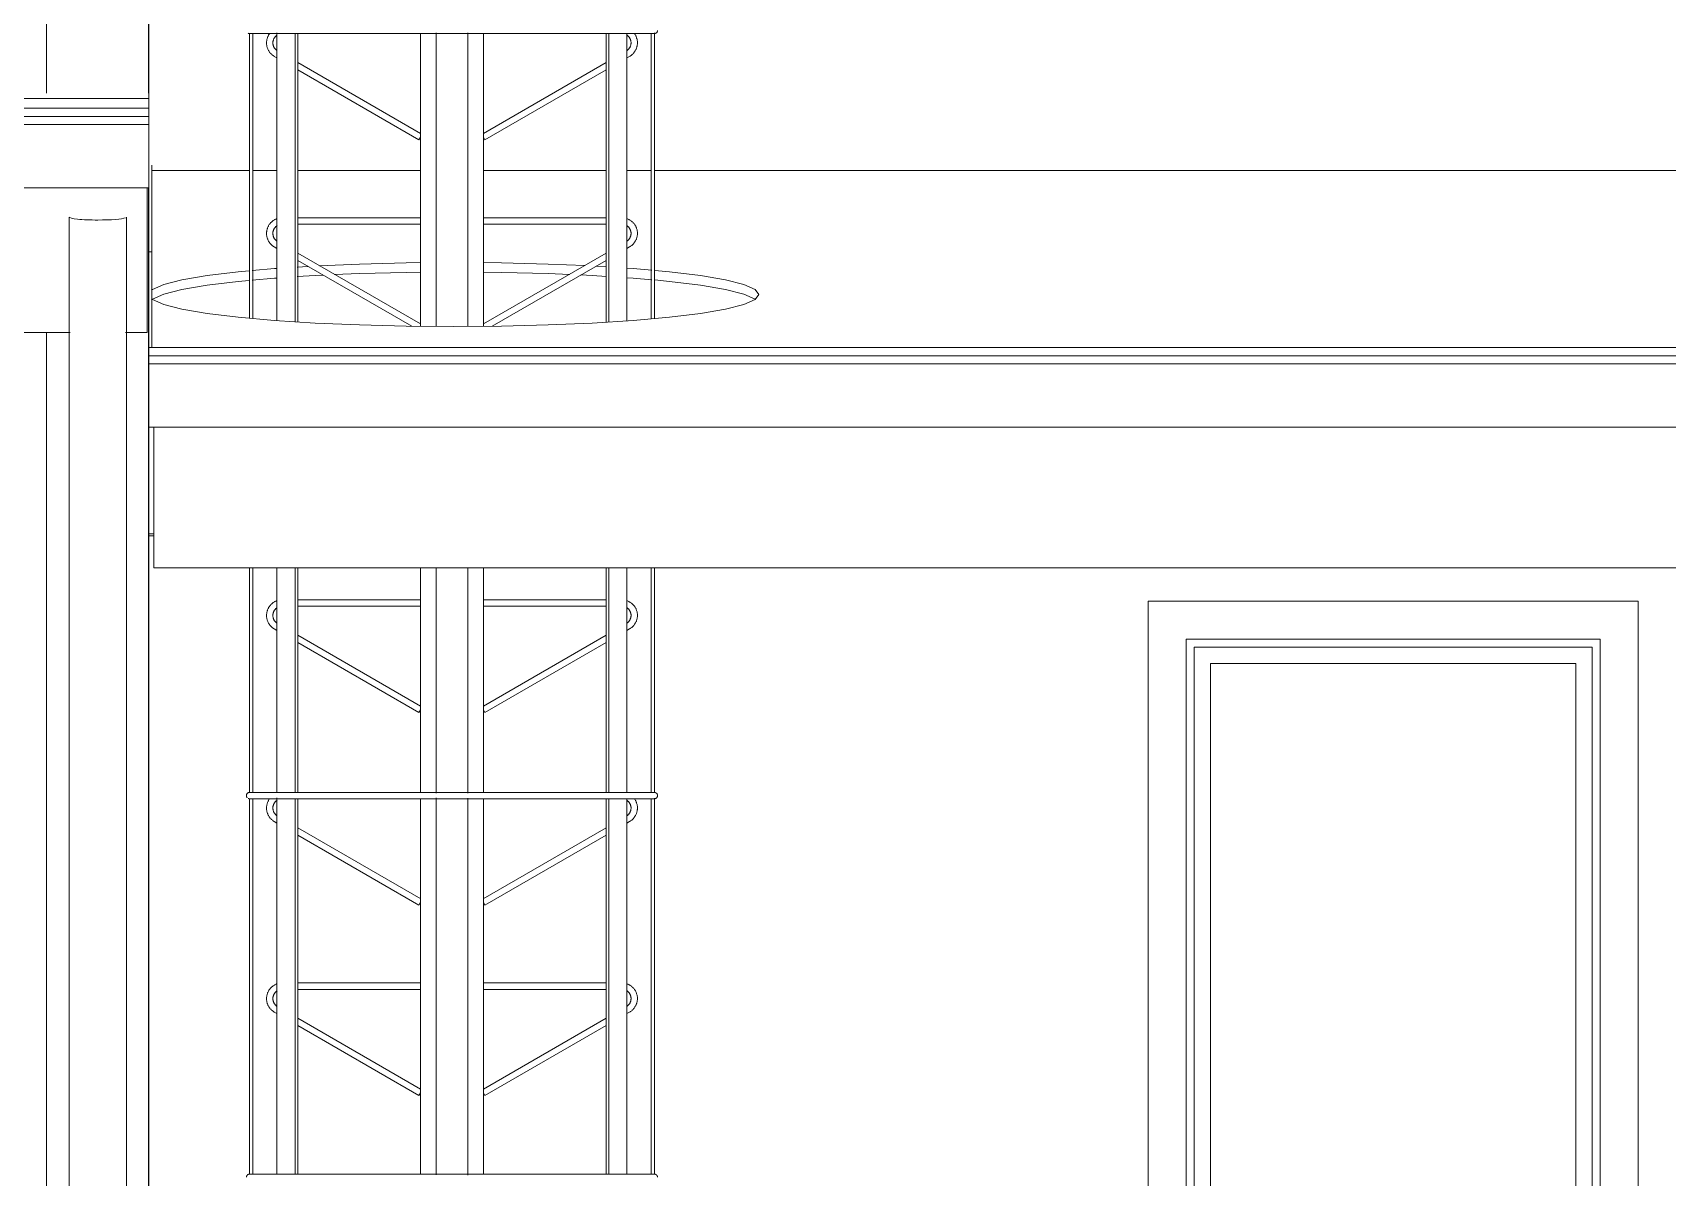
# Model space of a CAD drawing. Header units: metres. Extents: x -3 to 137, y -7 to 15.
# Drawn here: x 46.607 to 49.174, y 6.727 to 8.525 of the extents above; entities that cross this region are included whole.
import ezdxf

# ---------------------------------------------------------------- set-up
doc = ezdxf.new("R2010")
doc.units = ezdxf.units.M
doc.linetypes.add('Hidden', pattern=[0.007144, 0.004763, -0.002381])
for name, color, linetype, lineweight in [('A-GENM', 7, 'Continuous', 9), ('A-GLAZ', 7, 'Continuous', 9), ('A-ROOF', 7, 'Continuous', 9), ('A-ROOF-OTLN', 7, 'Continuous', 9), ('I-WALL', 7, 'Continuous', 9), ('P-PIPE', 7, 'Continuous', 9), ('S-BEAM', 7, 'Continuous', 9)]:
    doc.layers.add(name, color=color, linetype=linetype, lineweight=lineweight)

# ---------------------------------------------------------------- blocks, each defined once
blk = doc.blocks.new('M_Corniza Generica - Blanco-V61-Elevation 3 - a')
at = {"layer": 'A-GENM', "color": 8, "true_color": 0x808080}
for p, q in [((5.4605, 8.4306), (5.4605, 8.6538)), ((5.6205, 8.6538), (5.6205, 8.4306)), ((5.6205, 8.2818), (5.6205, 5.4801))]:
    blk.add_line(p, q, dxfattribs=at)
blk = doc.blocks.new('M_Corniza Generica - Blanco-2492307-Elevation 3 - a')
at = {"layer": 'A-GENM', "color": 8, "true_color": 0x808080}
for p, q in [((5.6184, 8.0543), (5.6184, 8.2818)), ((5.4976, 8.0543), (0.8706, 8.0543)), ((5.6184, 8.0543), (5.5845, 8.0543))]:
    blk.add_line(p, q, dxfattribs=at)
blk = doc.blocks.new('M_HSS Rectangular - 70x200 mm-V67-Elevation 3 - a')
at = {"layer": 'S-BEAM', "linetype": 'Hidden'}
blk.add_line((5.6289, 7.7379), (5.621, 7.7379), dxfattribs=at)
at = {"layer": 'S-BEAM'}
blk.add_line((5.621, 7.7347), (5.6289, 7.7347), dxfattribs=at)
blk = doc.blocks.new('M_Corniza Generica - Blanco-V68-Elevation 3 - a')
at = {"layer": 'A-GENM', "color": 8, "true_color": 0x808080}
for p in [(5.6289, 7.9057), (8.915, 7.6847)]:
    blk.add_line(p, (5.6289, 7.6847), dxfattribs=at)
blk = doc.blocks.new('M_Corniza Generica - Blanco-2508653-Elevation 3 - a')
at = {"layer": 'A-GENM', "color": 8, "true_color": 0x808080}
for p, q in [((5.626, 8.3089), (5.7794, 8.3089)), ((5.7844, 8.3089), (5.8223, 8.3089)), ((5.855, 8.3089), (6.0479, 8.3089)), ((6.1465, 8.3089), (6.3394, 8.3089)), ((6.372, 8.3089), (6.41, 8.3089)), ((6.415, 8.3089), (8.91, 8.3089))]:
    blk.add_line(p, q, dxfattribs=at)
blk = doc.blocks.new('M_Corniza Generica - Blanco-2509240-Elevation 3 - a')
at = {"layer": 'A-GENM', "color": 8, "true_color": 0x808080}
for p, q in [((5.626, 8.1812), (5.626, 8.3171)), ((5.621, 8.1812), (5.626, 8.1812)), ((5.626, 8.1812), (5.626, 8.032))]:
    blk.add_line(p, q, dxfattribs=at)
blk = doc.blocks.new('M_Ventana Ponton - 650 x 1500 mm-2539930-Elevation 3 - a')
at = {"layer": 'A-GLAZ'}
for p, q in [((7.2503, 7.5725), (7.9003, 7.5725)), ((7.2503, 6.5138), (7.2503, 7.5725)), ((7.263, 7.5598), (7.8876, 7.5598)), ((7.263, 6.5138), (7.263, 7.5598)), ((7.8876, 7.5598), (7.8876, 6.5139)), ((7.9003, 7.5725), (7.9003, 6.5139)), ((7.8622, 7.5344), (7.2884, 7.5344)), ((7.2884, 7.5344), (7.2884, 6.7106)), ((7.8622, 7.5344), (7.8622, 6.7106)), ((7.2884, 6.7106), (7.8622, 6.7106)), ((7.263, 6.6852), (7.8876, 6.6852)), ((7.8876, 6.6852), (7.263, 6.6852)), ((7.263, 6.6598), (7.8876, 6.6598)), ((7.8876, 6.6598), (7.263, 6.6598)), ((7.2884, 6.6344), (7.2884, 6.5138)), ((7.8622, 6.6344), (7.2884, 6.6344)), ((7.8622, 6.5139), (7.8622, 6.6344)), ((7.2503, 6.0725), (7.2503, 6.474)), ((7.263, 6.0852), (7.263, 6.474)), ((7.2884, 6.474), (7.2884, 6.1106)), ((7.8622, 6.1106), (7.8622, 6.474)), ((7.8876, 6.474), (7.8876, 6.0852)), ((7.9003, 6.474), (7.9003, 6.0725)), ((7.2884, 6.1106), (7.7607, 6.1106)), ((7.7727, 6.1106), (7.8622, 6.1106)), ((7.7607, 6.0852), (7.263, 6.0852)), ((7.8876, 6.0852), (7.7727, 6.0852)), ((7.7607, 6.0725), (7.2503, 6.0725)), ((7.9003, 6.0725), (7.7727, 6.0725))]:
    blk.add_line(p, q, dxfattribs=at)
blk = doc.blocks.new('M_Trim-Window-Exterior-Flat - with Sill-V70-Elevation 3 - a')
at = {"layer": 'A-GENM'}
for p, q in [((7.9603, 7.6325), (7.1903, 7.6325)), ((7.1903, 7.6325), (7.1903, 6.5138)), ((7.9603, 6.5139), (7.9603, 7.6325)), ((7.2503, 6.5138), (7.2503, 7.5725)), ((7.2503, 7.5725), (7.9003, 7.5725)), ((7.9003, 7.5725), (7.9003, 6.5139)), ((7.1903, 6.4739), (7.1903, 6.0338)), ((7.2503, 6.0725), (7.2503, 6.4739)), ((7.9003, 6.4739), (7.9003, 6.0725)), ((7.9603, 6.0339), (7.9603, 6.4739)), ((7.7607, 6.0725), (7.2503, 6.0725)), ((7.9003, 6.0725), (7.7727, 6.0725))]:
    blk.add_line(p, q, dxfattribs=at)
blk = doc.blocks.new('M_Escalera acceso cubierta - M_Escalera acceso cubierta-2778226-Elevation 3 - a')
at = {"layer": 'A-GENM', "color": 8, "true_color": 0x808080}
for p, q in [((5.7794, 8.0769), (5.7794, 8.5244)), ((5.7844, 8.524), (5.8223, 8.524)), ((5.7844, 8.0764), (5.7844, 8.524)), ((5.8223, 8.0731), (5.8223, 8.5254)), ((5.8509, 8.0713), (5.8509, 8.5239)), ((5.855, 8.5242), (5.855, 8.071)), ((5.8983, 8.524), (5.9496, 8.524)), ((5.8983, 8.524), (5.9496, 8.524)), ((6.0479, 8.524), (6.0479, 8.0642)), ((6.0722, 8.064), (6.0722, 8.5254)), ((6.1222, 8.0639), (6.1222, 8.5251)), ((6.1465, 8.0641), (6.1465, 8.524)), ((6.3394, 8.0706), (6.3394, 8.5242)), ((6.3435, 8.5239), (6.3435, 8.0709)), ((6.372, 8.5243), (6.372, 8.0727)), ((6.372, 8.524), (6.41, 8.524)), ((6.41, 8.5242), (6.41, 8.0759)), ((6.415, 8.5252), (6.415, 8.0763)), ((5.8182, 8.4882), (5.8223, 8.4858)), ((6.0479, 8.3672), (5.855, 8.4785)), ((6.3394, 8.4785), (6.1465, 8.3672)), ((6.372, 8.4858), (6.3762, 8.4882)), ((5.855, 8.467), (6.0454, 8.357)), ((6.149, 8.357), (6.3394, 8.467)), ((6.0454, 8.357), (6.0479, 8.3614)), ((6.1465, 8.3614), (6.149, 8.357)), ((6.0479, 8.2346), (5.855, 8.2346)), ((5.855, 8.2246), (6.0479, 8.2246)), ((6.3394, 8.2346), (6.1465, 8.2346)), ((6.1465, 8.2246), (6.3394, 8.2246)), ((5.8182, 8.1888), (5.8223, 8.1864)), ((6.0479, 8.0678), (5.855, 8.1792)), ((5.8553, 8.1674), (6.0339, 8.0643)), ((6.3394, 8.1792), (6.1465, 8.0678)), ((6.1604, 8.0642), (6.3391, 8.1674)), ((6.372, 8.1864), (6.3762, 8.1888)), ((5.7794, 7.3312), (5.7794, 7.6847)), ((5.7844, 7.3316), (5.7844, 7.6847)), ((5.8223, 7.3313), (5.8223, 7.6847)), ((5.8509, 7.3321), (5.8509, 7.6847)), ((5.855, 7.6847), (5.855, 7.3318)), ((6.0479, 7.6847), (6.0479, 7.3318)), ((6.0722, 7.3307), (6.0722, 7.6847)), ((6.1222, 7.3305), (6.1222, 7.6847)), ((6.1465, 7.3318), (6.1465, 7.6847)), ((6.3394, 7.3318), (6.3394, 7.6847)), ((6.3435, 7.6847), (6.3435, 7.3321)), ((6.372, 7.6847), (6.372, 7.3313)), ((6.41, 7.6847), (6.41, 7.3316)), ((6.415, 7.6847), (6.415, 7.3312)), ((6.0479, 7.6344), (5.855, 7.6344)), ((5.855, 7.6244), (6.0479, 7.6244)), ((6.3394, 7.6344), (6.1465, 7.6344)), ((6.1465, 7.6244), (6.3394, 7.6244)), ((5.8182, 7.5886), (5.8223, 7.5862)), ((6.0479, 7.4675), (5.855, 7.5789)), ((6.3394, 7.5789), (6.1465, 7.4675)), ((6.372, 7.5862), (6.3762, 7.5886)), ((5.855, 7.5674), (6.0454, 7.4574)), ((6.149, 7.4574), (6.3394, 7.5674)), ((6.0454, 7.4574), (6.0479, 7.4618)), ((6.1465, 7.4618), (6.149, 7.4574)), ((5.7794, 6.7314), (5.7794, 7.3222)), ((5.8223, 7.3318), (5.7844, 7.3318)), ((5.7844, 6.7318), (5.7844, 7.3219)), ((5.7844, 7.3218), (5.8223, 7.3218)), ((5.8223, 6.7316), (5.8223, 7.3233)), ((5.8509, 6.7324), (5.8509, 7.3217)), ((5.855, 7.3221), (5.855, 6.7321)), ((5.8983, 7.3218), (5.9496, 7.3218)), ((5.8983, 7.3218), (5.9496, 7.3218)), ((6.0479, 7.3219), (6.0479, 6.7321)), ((6.0722, 6.731), (6.0722, 7.3232)), ((6.1222, 6.7307), (6.1222, 7.3229)), ((6.1465, 6.732), (6.1465, 7.3218)), ((6.3394, 7.3318), (6.2448, 7.3318)), ((6.3394, 7.3318), (6.2448, 7.3318)), ((6.3394, 6.7321), (6.3394, 7.3221)), ((6.3435, 7.3217), (6.3435, 6.7324)), ((6.41, 7.3318), (6.372, 7.3318)), ((6.372, 7.3222), (6.372, 6.7316)), ((6.372, 7.3218), (6.41, 7.3218)), ((6.41, 7.322), (6.41, 6.7318)), ((6.415, 7.323), (6.415, 6.7314)), ((5.8182, 7.286), (5.8223, 7.2836)), ((6.0482, 7.1648), (5.855, 7.2764)), ((6.3394, 7.2764), (6.1462, 7.1648)), ((6.372, 7.2836), (6.3762, 7.286)), ((5.855, 7.2648), (6.0454, 7.1549)), ((6.149, 7.1549), (6.3394, 7.2648)), ((6.0454, 7.1549), (6.0479, 7.1592)), ((6.1465, 7.1592), (6.149, 7.1549)), ((6.0479, 7.0324), (5.855, 7.0324)), ((5.855, 7.0224), (6.0479, 7.0224)), ((6.3394, 7.0324), (6.1465, 7.0324)), ((6.1465, 7.0224), (6.3394, 7.0224)), ((5.8182, 6.9866), (5.8223, 6.9843)), ((6.372, 6.9843), (6.3762, 6.9866)), ((6.0479, 6.8656), (5.855, 6.977)), ((5.855, 6.9654), (6.0454, 6.8555)), ((6.3394, 6.977), (6.1465, 6.8656)), ((6.149, 6.8555), (6.3394, 6.9654)), ((6.0454, 6.8555), (6.0479, 6.8598)), ((6.1465, 6.8598), (6.149, 6.8555)), ((5.8223, 6.7321), (5.7844, 6.7321)), ((6.3394, 6.7321), (6.2448, 6.7321)), ((6.3394, 6.7321), (6.2448, 6.7321)), ((6.41, 6.7321), (6.372, 6.7321))]:
    blk.add_line(p, q, dxfattribs=at)
at = {"layer": 'A-GENM', "color": 8, "true_color": 0x808080, "flags": 128}
for points in [[(5.7794, 8.524), (5.7796, 8.524), (5.7804, 8.524), (5.7817, 8.524), (5.7834, 8.524), (5.7857, 8.524), (5.7885, 8.524), (5.7917, 8.524), (5.7955, 8.524), (5.7997, 8.524), (5.8045, 8.524), (5.8096, 8.524), (5.8153, 8.524), (5.8214, 8.524), (5.8279, 8.524), (5.8349, 8.524), (5.8423, 8.524), (5.8501, 8.524), (5.8583, 8.524), (5.8668, 8.524), (5.8758, 8.524), (5.8851, 8.524), (5.8947, 8.524), (5.9046, 8.524), (5.9149, 8.524), (5.9255, 8.524), (5.9363, 8.524), (5.9474, 8.524), (5.9587, 8.524), (5.9703, 8.524), (5.982, 8.524), (5.994, 8.524), (6.0061, 8.524), (6.0183, 8.524), (6.0307, 8.524), (6.0432, 8.524), (6.0557, 8.524), (6.0684, 8.524), (6.0811, 8.524), (6.0938, 8.524), (6.1065, 8.524), (6.1192, 8.524), (6.1318, 8.524), (6.1444, 8.524), (6.157, 8.524), (6.1694, 8.524), (6.1817, 8.524), (6.1939, 8.524), (6.2059, 8.524), (6.2178, 8.524), (6.2295, 8.524), (6.2409, 8.524), (6.2521, 8.524), (6.2631, 8.524), (6.2738, 8.524), (6.2842, 8.524), (6.2944, 8.524), (6.3042, 8.524), (6.3136, 8.524), (6.3228, 8.524), (6.3316, 8.524), (6.3399, 8.524), (6.348, 8.524), (6.3556, 8.524), (6.3628, 8.524), (6.3695, 8.524), (6.3759, 8.524), (6.3818, 8.524), (6.3872, 8.524), (6.3922, 8.524), (6.3966, 8.524), (6.4007, 8.524), (6.4042, 8.524), (6.4072, 8.524), (6.4098, 8.524), (6.4118, 8.524), (6.4134, 8.524), (6.4144, 8.524), (6.4149, 8.524), (6.415, 8.524)], [(5.811, 8.5243), (5.8104, 8.5235), (5.8098, 8.5227), (5.8093, 8.5219), (5.8088, 8.521), (5.8084, 8.5202), (5.808, 8.5193), (5.8076, 8.5184), (5.8073, 8.5174), (5.807, 8.5165), (5.8067, 8.5156), (5.8065, 8.5146), (5.8063, 8.5136), (5.8062, 8.5127), (5.806, 8.5117), (5.806, 8.5107), (5.806, 8.5097), (5.806, 8.5088), (5.806, 8.5078), (5.8061, 8.5068), (5.8062, 8.5058), (5.8064, 8.5049), (5.8066, 8.5039), (5.8068, 8.5029), (5.8071, 8.502), (5.8074, 8.5011), (5.8078, 8.5002), (5.8082, 8.4993), (5.8086, 8.4984), (5.8091, 8.4975), (5.8096, 8.4967), (5.8101, 8.4958), (5.8106, 8.495), (5.8112, 8.4942), (5.8119, 8.4935), (5.8125, 8.4927), (5.8132, 8.492), (5.8139, 8.4914), (5.8147, 8.4907), (5.8154, 8.4901), (5.8162, 8.4895), (5.817, 8.489), (5.8178, 8.4884), (5.8182, 8.4882)], [(6.3762, 8.4882), (6.377, 8.4887), (6.3778, 8.4893), (6.3786, 8.4898), (6.3794, 8.4904), (6.3801, 8.4911), (6.3809, 8.4917), (6.3816, 8.4924), (6.3822, 8.4931), (6.3829, 8.4939), (6.3835, 8.4947), (6.384, 8.4955), (6.3846, 8.4963), (6.3851, 8.4971), (6.3856, 8.498), (6.386, 8.4989), (6.3864, 8.4997), (6.3868, 8.5007), (6.3871, 8.5016), (6.3874, 8.5025), (6.3877, 8.5035), (6.3879, 8.5044), (6.3881, 8.5054), (6.3882, 8.5064), (6.3883, 8.5073), (6.3884, 8.5083), (6.3884, 8.5093), (6.3884, 8.5103), (6.3884, 8.5113), (6.3883, 8.5122), (6.3881, 8.5132), (6.388, 8.5142), (6.3878, 8.5151), (6.3875, 8.5161), (6.3872, 8.517), (6.3869, 8.5179), (6.3866, 8.5189), (6.3862, 8.5198), (6.3857, 8.5206), (6.3853, 8.5215), (6.3848, 8.5224), (6.3842, 8.5232), (6.3837, 8.524)], [(5.8222, 8.4975), (5.8218, 8.4978), (5.8213, 8.4982), (5.8209, 8.4986), (5.8204, 8.499), (5.82, 8.4994), (5.8196, 8.4998), (5.8193, 8.5002), (5.8189, 8.5007), (5.8185, 8.5012), (5.8182, 8.5017), (5.8179, 8.5021), (5.8176, 8.5027), (5.8174, 8.5032), (5.8171, 8.5037), (5.8169, 8.5042), (5.8167, 8.5048), (5.8165, 8.5053), (5.8164, 8.5059), (5.8163, 8.5065), (5.8162, 8.507), (5.8161, 8.5076), (5.816, 8.5082), (5.816, 8.5088), (5.8159, 8.5094), (5.816, 8.5099), (5.816, 8.5105), (5.816, 8.5111), (5.8161, 8.5117), (5.8162, 8.5123), (5.8163, 8.5128), (5.8165, 8.5134), (5.8167, 8.5139), (5.8168, 8.5145), (5.8171, 8.515), (5.8173, 8.5156), (5.8175, 8.5161), (5.8178, 8.5166), (5.8181, 8.5171), (5.8184, 8.5176), (5.8188, 8.5181), (5.8191, 8.5185), (5.8195, 8.519), (5.8199, 8.5194), (5.8203, 8.5198), (5.8207, 8.5202), (5.8211, 8.5206), (5.8216, 8.521), (5.8221, 8.5213), (5.8225, 8.5217)], [(6.3721, 8.5215), (6.3726, 8.5211), (6.373, 8.5208), (6.3735, 8.5204), (6.3739, 8.52), (6.3743, 8.5196), (6.3747, 8.5192), (6.3751, 8.5187), (6.3755, 8.5183), (6.3758, 8.5178), (6.3761, 8.5173), (6.3764, 8.5168), (6.3767, 8.5163), (6.377, 8.5158), (6.3772, 8.5153), (6.3774, 8.5147), (6.3776, 8.5142), (6.3778, 8.5136), (6.378, 8.5131), (6.3781, 8.5125), (6.3782, 8.5119), (6.3783, 8.5114), (6.3784, 8.5108), (6.3784, 8.5102), (6.3784, 8.5096), (6.3784, 8.509), (6.3784, 8.5085), (6.3783, 8.5079), (6.3783, 8.5073), (6.3782, 8.5067), (6.3781, 8.5062), (6.3779, 8.5056), (6.3777, 8.505), (6.3776, 8.5045), (6.3773, 8.5039), (6.3771, 8.5034), (6.3769, 8.5029), (6.3766, 8.5024), (6.3763, 8.5019), (6.376, 8.5014), (6.3756, 8.5009), (6.3753, 8.5004), (6.3749, 8.5), (6.3745, 8.4996), (6.3741, 8.4991), (6.3737, 8.4987), (6.3733, 8.4984), (6.3728, 8.498), (6.3724, 8.4976), (6.3719, 8.4973)], [(5.8228, 8.2334), (5.8218, 8.233), (5.8209, 8.2327), (5.82, 8.2323), (5.8192, 8.2318), (5.8183, 8.2314), (5.8175, 8.2309), (5.8166, 8.2303), (5.8158, 8.2298), (5.8151, 8.2292), (5.8143, 8.2285), (5.8136, 8.2279), (5.8129, 8.2272), (5.8122, 8.2265), (5.8116, 8.2257), (5.811, 8.2249), (5.8104, 8.2242), (5.8098, 8.2233), (5.8093, 8.2225), (5.8088, 8.2216), (5.8084, 8.2208), (5.808, 8.2199), (5.8076, 8.219), (5.8073, 8.218), (5.807, 8.2171), (5.8067, 8.2162), (5.8065, 8.2152), (5.8063, 8.2142), (5.8062, 8.2133), (5.806, 8.2123), (5.806, 8.2113), (5.806, 8.2103), (5.806, 8.2094), (5.806, 8.2084), (5.8061, 8.2074), (5.8062, 8.2064), (5.8064, 8.2055), (5.8066, 8.2045), (5.8068, 8.2035), (5.8071, 8.2026), (5.8074, 8.2017), (5.8078, 8.2008), (5.8082, 8.1999), (5.8086, 8.199), (5.8091, 8.1981), (5.8096, 8.1973), (5.8101, 8.1964), (5.8106, 8.1956), (5.8112, 8.1948), (5.8119, 8.1941), (5.8125, 8.1934), (5.8132, 8.1926), (5.8139, 8.192), (5.8147, 8.1913), (5.8154, 8.1907), (5.8162, 8.1901), (5.817, 8.1896), (5.8178, 8.189), (5.8182, 8.1888)], [(5.8222, 8.1981), (5.8218, 8.1984), (5.8213, 8.1988), (5.8209, 8.1992), (5.8204, 8.1996), (5.82, 8.2), (5.8196, 8.2004), (5.8193, 8.2008), (5.8189, 8.2013), (5.8185, 8.2018), (5.8182, 8.2023), (5.8179, 8.2028), (5.8176, 8.2033), (5.8174, 8.2038), (5.8171, 8.2043), (5.8169, 8.2048), (5.8167, 8.2054), (5.8165, 8.206), (5.8164, 8.2065), (5.8163, 8.2071), (5.8162, 8.2077), (5.8161, 8.2082), (5.816, 8.2088), (5.816, 8.2094), (5.8159, 8.21), (5.816, 8.2105), (5.816, 8.2111), (5.816, 8.2117), (5.8161, 8.2123), (5.8162, 8.2129), (5.8163, 8.2134), (5.8165, 8.214), (5.8167, 8.2145), (5.8168, 8.2151), (5.8171, 8.2156), (5.8173, 8.2162), (5.8175, 8.2167), (5.8178, 8.2172), (5.8181, 8.2177), (5.8184, 8.2182), (5.8188, 8.2187), (5.8191, 8.2191), (5.8195, 8.2196), (5.8199, 8.22), (5.8203, 8.2204), (5.8207, 8.2208), (5.8211, 8.2212), (5.8216, 8.2216), (5.8221, 8.2219), (5.8225, 8.2223)], [(6.3721, 8.2221), (6.3726, 8.2217), (6.373, 8.2214), (6.3735, 8.221), (6.3739, 8.2206), (6.3743, 8.2202), (6.3747, 8.2198), (6.3751, 8.2193), (6.3755, 8.2189), (6.3758, 8.2184), (6.3761, 8.2179), (6.3764, 8.2174), (6.3767, 8.2169), (6.377, 8.2164), (6.3772, 8.2159), (6.3774, 8.2153), (6.3776, 8.2148), (6.3778, 8.2142), (6.378, 8.2137), (6.3781, 8.2131), (6.3782, 8.2125), (6.3783, 8.212), (6.3784, 8.2114), (6.3784, 8.2108), (6.3784, 8.2102), (6.3784, 8.2096), (6.3784, 8.2091), (6.3783, 8.2085), (6.3783, 8.2079), (6.3782, 8.2073), (6.3781, 8.2068), (6.3779, 8.2062), (6.3777, 8.2056), (6.3776, 8.2051), (6.3773, 8.2046), (6.3771, 8.204), (6.3769, 8.2035), (6.3766, 8.203), (6.3763, 8.2025), (6.376, 8.202), (6.3756, 8.2015), (6.3753, 8.201), (6.3749, 8.2006), (6.3745, 8.2002), (6.3741, 8.1997), (6.3737, 8.1993), (6.3733, 8.199), (6.3728, 8.1986), (6.3724, 8.1982), (6.3719, 8.1979)], [(6.3762, 8.1888), (6.377, 8.1893), (6.3778, 8.1899), (6.3786, 8.1904), (6.3794, 8.191), (6.3801, 8.1917), (6.3809, 8.1923), (6.3816, 8.193), (6.3822, 8.1938), (6.3829, 8.1945), (6.3835, 8.1953), (6.384, 8.1961), (6.3846, 8.1969), (6.3851, 8.1977), (6.3856, 8.1986), (6.386, 8.1995), (6.3864, 8.2003), (6.3868, 8.2013), (6.3871, 8.2022), (6.3874, 8.2031), (6.3877, 8.2041), (6.3879, 8.205), (6.3881, 8.206), (6.3882, 8.207), (6.3883, 8.2079), (6.3884, 8.2089), (6.3884, 8.2099), (6.3884, 8.2109), (6.3884, 8.2119), (6.3883, 8.2128), (6.3881, 8.2138), (6.388, 8.2148), (6.3878, 8.2157), (6.3875, 8.2167), (6.3872, 8.2176), (6.3869, 8.2186), (6.3866, 8.2195), (6.3862, 8.2204), (6.3857, 8.2213), (6.3853, 8.2221), (6.3848, 8.223), (6.3842, 8.2238), (6.3837, 8.2246), (6.3831, 8.2254), (6.3825, 8.2261), (6.3818, 8.2269), (6.3811, 8.2276), (6.3804, 8.2282), (6.3797, 8.2289), (6.3789, 8.2295), (6.3781, 8.2301), (6.3773, 8.2306), (6.3765, 8.2312), (6.3756, 8.2316), (6.3747, 8.2321), (6.3738, 8.2325), (6.3729, 8.2329), (6.372, 8.2332)], [(5.8228, 7.6332), (5.8218, 7.6328), (5.8209, 7.6325), (5.82, 7.6321), (5.8192, 7.6316), (5.8183, 7.6312), (5.8175, 7.6307), (5.8166, 7.6301), (5.8158, 7.6296), (5.8151, 7.6289), (5.8143, 7.6283), (5.8136, 7.6277), (5.8129, 7.627), (5.8122, 7.6262), (5.8116, 7.6255), (5.811, 7.6247), (5.8104, 7.6239), (5.8098, 7.6231), (5.8093, 7.6223), (5.8088, 7.6214), (5.8084, 7.6206), (5.808, 7.6197), (5.8076, 7.6188), (5.8073, 7.6178), (5.807, 7.6169), (5.8067, 7.616), (5.8065, 7.615), (5.8063, 7.614), (5.8062, 7.6131), (5.806, 7.6121), (5.806, 7.6111), (5.806, 7.6101), (5.806, 7.6091), (5.806, 7.6082), (5.8061, 7.6072), (5.8062, 7.6062), (5.8064, 7.6052), (5.8066, 7.6043), (5.8068, 7.6033), (5.8071, 7.6024), (5.8074, 7.6015), (5.8078, 7.6005), (5.8082, 7.5996), (5.8086, 7.5988), (5.8091, 7.5979), (5.8096, 7.597), (5.8101, 7.5962), (5.8106, 7.5954), (5.8112, 7.5946), (5.8119, 7.5939), (5.8125, 7.5931), (5.8132, 7.5924), (5.8139, 7.5918), (5.8147, 7.5911), (5.8154, 7.5905), (5.8162, 7.5899), (5.817, 7.5893), (5.8178, 7.5888), (5.8182, 7.5886)], [(6.3762, 7.5886), (6.377, 7.5891), (6.3778, 7.5897), (6.3786, 7.5902), (6.3794, 7.5908), (6.3801, 7.5915), (6.3809, 7.5921), (6.3816, 7.5928), (6.3822, 7.5935), (6.3829, 7.5943), (6.3835, 7.5951), (6.384, 7.5959), (6.3846, 7.5967), (6.3851, 7.5975), (6.3856, 7.5984), (6.386, 7.5992), (6.3864, 7.6001), (6.3868, 7.601), (6.3871, 7.602), (6.3874, 7.6029), (6.3877, 7.6039), (6.3879, 7.6048), (6.3881, 7.6058), (6.3882, 7.6067), (6.3883, 7.6077), (6.3884, 7.6087), (6.3884, 7.6097), (6.3884, 7.6107), (6.3884, 7.6116), (6.3883, 7.6126), (6.3881, 7.6136), (6.388, 7.6146), (6.3878, 7.6155), (6.3875, 7.6165), (6.3872, 7.6174), (6.3869, 7.6183), (6.3866, 7.6193), (6.3862, 7.6202), (6.3857, 7.621), (6.3853, 7.6219), (6.3848, 7.6228), (6.3842, 7.6236), (6.3837, 7.6244), (6.3831, 7.6252), (6.3825, 7.6259), (6.3818, 7.6266), (6.3811, 7.6273), (6.3804, 7.628), (6.3797, 7.6287), (6.3789, 7.6293), (6.3781, 7.6299), (6.3773, 7.6304), (6.3765, 7.6309), (6.3756, 7.6314), (6.3747, 7.6319), (6.3738, 7.6323), (6.3729, 7.6327), (6.372, 7.633)], [(5.8222, 7.5979), (5.8218, 7.5982), (5.8213, 7.5986), (5.8209, 7.599), (5.8204, 7.5994), (5.82, 7.5998), (5.8196, 7.6002), (5.8193, 7.6006), (5.8189, 7.6011), (5.8185, 7.6016), (5.8182, 7.602), (5.8179, 7.6025), (5.8176, 7.6031), (5.8174, 7.6036), (5.8171, 7.6041), (5.8169, 7.6046), (5.8167, 7.6052), (5.8165, 7.6057), (5.8164, 7.6063), (5.8163, 7.6069), (5.8162, 7.6074), (5.8161, 7.608), (5.816, 7.6086), (5.816, 7.6092), (5.8159, 7.6098), (5.816, 7.6103), (5.816, 7.6109), (5.816, 7.6115), (5.8161, 7.6121), (5.8162, 7.6126), (5.8163, 7.6132), (5.8165, 7.6138), (5.8167, 7.6143), (5.8168, 7.6149), (5.8171, 7.6154), (5.8173, 7.616), (5.8175, 7.6165), (5.8178, 7.617), (5.8181, 7.6175), (5.8184, 7.618), (5.8188, 7.6185), (5.8191, 7.6189), (5.8195, 7.6194), (5.8199, 7.6198), (5.8203, 7.6202), (5.8207, 7.6206), (5.8211, 7.621), (5.8216, 7.6214), (5.8221, 7.6217), (5.8225, 7.622)], [(6.3721, 7.6219), (6.3726, 7.6215), (6.373, 7.6212), (6.3735, 7.6208), (6.3739, 7.6204), (6.3743, 7.62), (6.3747, 7.6196), (6.3751, 7.6191), (6.3755, 7.6187), (6.3758, 7.6182), (6.3761, 7.6177), (6.3764, 7.6172), (6.3767, 7.6167), (6.377, 7.6162), (6.3772, 7.6157), (6.3774, 7.6151), (6.3776, 7.6146), (6.3778, 7.614), (6.378, 7.6135), (6.3781, 7.6129), (6.3782, 7.6123), (6.3783, 7.6118), (6.3784, 7.6112), (6.3784, 7.6106), (6.3784, 7.61), (6.3784, 7.6094), (6.3784, 7.6089), (6.3783, 7.6083), (6.3783, 7.6077), (6.3782, 7.6071), (6.3781, 7.6066), (6.3779, 7.606), (6.3777, 7.6054), (6.3776, 7.6049), (6.3773, 7.6043), (6.3771, 7.6038), (6.3769, 7.6033), (6.3766, 7.6028), (6.3763, 7.6023), (6.376, 7.6018), (6.3756, 7.6013), (6.3753, 7.6008), (6.3749, 7.6004), (6.3745, 7.6), (6.3741, 7.5995), (6.3737, 7.5991), (6.3733, 7.5987), (6.3728, 7.5984), (6.3724, 7.598), (6.3719, 7.5977)], [(6.415, 7.3318), (6.4148, 7.3318), (6.414, 7.3318), (6.4127, 7.3318), (6.411, 7.3318), (6.4087, 7.3318), (6.4059, 7.3318), (6.4026, 7.3318), (6.3989, 7.3318), (6.3946, 7.3318), (6.3899, 7.3318), (6.3847, 7.3318), (6.3791, 7.3318), (6.373, 7.3318), (6.3665, 7.3318), (6.3595, 7.3318), (6.3521, 7.3318), (6.3443, 7.3318), (6.3361, 7.3318), (6.3276, 7.3318), (6.3186, 7.3318), (6.3093, 7.3318), (6.2997, 7.3318), (6.2897, 7.3318), (6.2795, 7.3318), (6.2689, 7.3318), (6.2581, 7.3318), (6.247, 7.3318), (6.2357, 7.3318), (6.2241, 7.3318), (6.2124, 7.3318), (6.2004, 7.3318), (6.1883, 7.3318), (6.1761, 7.3318), (6.1637, 7.3318), (6.1512, 7.3318), (6.1386, 7.3318), (6.126, 7.3318), (6.1133, 7.3318), (6.1006, 7.3318), (6.0879, 7.3318), (6.0752, 7.3318), (6.0626, 7.3318), (6.0499, 7.3318), (6.0374, 7.3318), (6.025, 7.3318), (6.0127, 7.3318), (6.0005, 7.3318), (5.9884, 7.3318), (5.9766, 7.3318), (5.9649, 7.3318), (5.9535, 7.3318), (5.9423, 7.3318), (5.9313, 7.3318), (5.9206, 7.3318), (5.9102, 7.3318), (5.9, 7.3318), (5.8902, 7.3318), (5.8807, 7.3318), (5.8716, 7.3318), (5.8628, 7.3318), (5.8544, 7.3318), (5.8464, 7.3318), (5.8388, 7.3318), (5.8316, 7.3318), (5.8249, 7.3318), (5.8185, 7.3318), (5.8126, 7.3318), (5.8072, 7.3318), (5.8022, 7.3318), (5.7977, 7.3318), (5.7937, 7.3318), (5.7902, 7.3318), (5.7871, 7.3318), (5.7846, 7.3318), (5.7825, 7.3318), (5.781, 7.3318), (5.78, 7.3318), (5.7794, 7.3318), (5.7794, 7.3318)], [(5.7794, 7.3218), (5.7796, 7.3218), (5.7804, 7.3218), (5.7817, 7.3218), (5.7834, 7.3218), (5.7857, 7.3218), (5.7885, 7.3218), (5.7917, 7.3218), (5.7955, 7.3218), (5.7997, 7.3218), (5.8045, 7.3218), (5.8096, 7.3218), (5.8153, 7.3218), (5.8214, 7.3218), (5.8279, 7.3218), (5.8349, 7.3218), (5.8423, 7.3218), (5.8501, 7.3218), (5.8583, 7.3218), (5.8668, 7.3218), (5.8758, 7.3218), (5.8851, 7.3218), (5.8947, 7.3218), (5.9046, 7.3218), (5.9149, 7.3218), (5.9255, 7.3218), (5.9363, 7.3218), (5.9474, 7.3218), (5.9587, 7.3218), (5.9703, 7.3218), (5.982, 7.3218), (5.994, 7.3218), (6.0061, 7.3218), (6.0183, 7.3218), (6.0307, 7.3218), (6.0432, 7.3218), (6.0557, 7.3218), (6.0684, 7.3218), (6.0811, 7.3218), (6.0938, 7.3218), (6.1065, 7.3218), (6.1192, 7.3218), (6.1318, 7.3218), (6.1444, 7.3218), (6.157, 7.3218), (6.1694, 7.3218), (6.1817, 7.3218), (6.1939, 7.3218), (6.2059, 7.3218), (6.2178, 7.3218), (6.2295, 7.3218), (6.2409, 7.3218), (6.2521, 7.3218), (6.2631, 7.3218), (6.2738, 7.3218), (6.2842, 7.3218), (6.2944, 7.3218), (6.3042, 7.3218), (6.3136, 7.3218), (6.3228, 7.3218), (6.3316, 7.3218), (6.3399, 7.3218), (6.348, 7.3218), (6.3556, 7.3218), (6.3628, 7.3218), (6.3695, 7.3218), (6.3759, 7.3218), (6.3818, 7.3218), (6.3872, 7.3218), (6.3922, 7.3218), (6.3966, 7.3218), (6.4007, 7.3218), (6.4042, 7.3218), (6.4072, 7.3218), (6.4098, 7.3218), (6.4118, 7.3218), (6.4134, 7.3218), (6.4144, 7.3218), (6.4149, 7.3218), (6.415, 7.3218)], [(5.811, 7.3222), (5.8104, 7.3214), (5.8098, 7.3205), (5.8093, 7.3197), (5.8088, 7.3188), (5.8084, 7.318), (5.808, 7.3171), (5.8076, 7.3162), (5.8073, 7.3153), (5.807, 7.3143), (5.8067, 7.3134), (5.8065, 7.3124), (5.8063, 7.3115), (5.8062, 7.3105), (5.806, 7.3095), (5.806, 7.3085), (5.806, 7.3075), (5.806, 7.3066), (5.806, 7.3056), (5.8061, 7.3046), (5.8062, 7.3036), (5.8064, 7.3027), (5.8066, 7.3017), (5.8068, 7.3008), (5.8071, 7.2998), (5.8074, 7.2989), (5.8078, 7.298), (5.8082, 7.2971), (5.8086, 7.2962), (5.8091, 7.2953), (5.8096, 7.2945), (5.8101, 7.2936), (5.8106, 7.2928), (5.8112, 7.2921), (5.8119, 7.2913), (5.8125, 7.2906), (5.8132, 7.2899), (5.8139, 7.2892), (5.8147, 7.2885), (5.8154, 7.2879), (5.8162, 7.2873), (5.817, 7.2868), (5.8178, 7.2862), (5.8182, 7.286)], [(5.8222, 7.2953), (5.8218, 7.2956), (5.8213, 7.296), (5.8209, 7.2964), (5.8204, 7.2968), (5.82, 7.2972), (5.8196, 7.2976), (5.8193, 7.2981), (5.8189, 7.2985), (5.8185, 7.299), (5.8182, 7.2995), (5.8179, 7.3), (5.8176, 7.3005), (5.8174, 7.301), (5.8171, 7.3015), (5.8169, 7.3021), (5.8167, 7.3026), (5.8165, 7.3032), (5.8164, 7.3037), (5.8163, 7.3043), (5.8162, 7.3049), (5.8161, 7.3054), (5.816, 7.306), (5.816, 7.3066), (5.8159, 7.3072), (5.816, 7.3078), (5.816, 7.3083), (5.816, 7.3089), (5.8161, 7.3095), (5.8162, 7.3101), (5.8163, 7.3106), (5.8165, 7.3112), (5.8167, 7.3118), (5.8168, 7.3123), (5.8171, 7.3128), (5.8173, 7.3134), (5.8175, 7.3139), (5.8178, 7.3144), (5.8181, 7.3149), (5.8184, 7.3154), (5.8188, 7.3159), (5.8191, 7.3163), (5.8195, 7.3168), (5.8199, 7.3172), (5.8203, 7.3176), (5.8207, 7.318), (5.8211, 7.3184), (5.8216, 7.3188), (5.8221, 7.3191), (5.8225, 7.3195)], [(6.3721, 7.3193), (6.3726, 7.3189), (6.373, 7.3186), (6.3735, 7.3182), (6.3739, 7.3178), (6.3743, 7.3174), (6.3747, 7.317), (6.3751, 7.3165), (6.3755, 7.3161), (6.3758, 7.3156), (6.3761, 7.3151), (6.3764, 7.3146), (6.3767, 7.3141), (6.377, 7.3136), (6.3772, 7.3131), (6.3774, 7.3126), (6.3776, 7.312), (6.3778, 7.3115), (6.378, 7.3109), (6.3781, 7.3103), (6.3782, 7.3098), (6.3783, 7.3092), (6.3784, 7.3086), (6.3784, 7.308), (6.3784, 7.3074), (6.3784, 7.3069), (6.3784, 7.3063), (6.3783, 7.3057), (6.3783, 7.3051), (6.3782, 7.3045), (6.3781, 7.304), (6.3779, 7.3034), (6.3777, 7.3029), (6.3776, 7.3023), (6.3773, 7.3018), (6.3771, 7.3012), (6.3769, 7.3007), (6.3766, 7.3002), (6.3763, 7.2997), (6.376, 7.2992), (6.3756, 7.2987), (6.3753, 7.2983), (6.3749, 7.2978), (6.3745, 7.2974), (6.3741, 7.297), (6.3737, 7.2966), (6.3733, 7.2962), (6.3728, 7.2958), (6.3724, 7.2955), (6.3719, 7.2951)], [(6.3762, 7.286), (6.377, 7.2865), (6.3778, 7.2871), (6.3786, 7.2876), (6.3794, 7.2882), (6.3801, 7.2889), (6.3809, 7.2895), (6.3816, 7.2902), (6.3822, 7.291), (6.3829, 7.2917), (6.3835, 7.2925), (6.384, 7.2933), (6.3846, 7.2941), (6.3851, 7.2949), (6.3856, 7.2958), (6.386, 7.2967), (6.3864, 7.2976), (6.3868, 7.2985), (6.3871, 7.2994), (6.3874, 7.3003), (6.3877, 7.3013), (6.3879, 7.3022), (6.3881, 7.3032), (6.3882, 7.3042), (6.3883, 7.3051), (6.3884, 7.3061), (6.3884, 7.3071), (6.3884, 7.3081), (6.3884, 7.3091), (6.3883, 7.31), (6.3881, 7.311), (6.388, 7.312), (6.3878, 7.3129), (6.3875, 7.3139), (6.3872, 7.3148), (6.3869, 7.3158), (6.3866, 7.3167), (6.3862, 7.3176), (6.3857, 7.3185), (6.3853, 7.3193), (6.3848, 7.3202), (6.3842, 7.321), (6.3837, 7.3218)], [(5.8228, 7.0312), (5.8218, 7.0309), (5.8209, 7.0305), (5.82, 7.0301), (5.8192, 7.0297), (5.8183, 7.0292), (5.8175, 7.0287), (5.8166, 7.0281), (5.8158, 7.0276), (5.8151, 7.027), (5.8143, 7.0263), (5.8136, 7.0257), (5.8129, 7.025), (5.8122, 7.0243), (5.8116, 7.0235), (5.811, 7.0228), (5.8104, 7.022), (5.8098, 7.0211), (5.8093, 7.0203), (5.8088, 7.0195), (5.8084, 7.0186), (5.808, 7.0177), (5.8076, 7.0168), (5.8073, 7.0159), (5.807, 7.0149), (5.8067, 7.014), (5.8065, 7.013), (5.8063, 7.0121), (5.8062, 7.0111), (5.806, 7.0101), (5.806, 7.0091), (5.806, 7.0081), (5.806, 7.0072), (5.806, 7.0062), (5.8061, 7.0052), (5.8062, 7.0042), (5.8064, 7.0033), (5.8066, 7.0023), (5.8068, 7.0014), (5.8071, 7.0004), (5.8074, 6.9995), (5.8078, 6.9986), (5.8082, 6.9977), (5.8086, 6.9968), (5.8091, 6.9959), (5.8096, 6.9951), (5.8101, 6.9942), (5.8106, 6.9934), (5.8112, 6.9927), (5.8119, 6.9919), (5.8125, 6.9912), (5.8132, 6.9905), (5.8139, 6.9898), (5.8147, 6.9891), (5.8154, 6.9885), (5.8162, 6.9879), (5.817, 6.9874), (5.8178, 6.9868), (5.8182, 6.9866)], [(5.8222, 6.9959), (5.8218, 6.9962), (5.8213, 6.9966), (5.8209, 6.997), (5.8204, 6.9974), (5.82, 6.9978), (5.8196, 6.9982), (5.8193, 6.9987), (5.8189, 6.9991), (5.8185, 6.9996), (5.8182, 7.0001), (5.8179, 7.0006), (5.8176, 7.0011), (5.8174, 7.0016), (5.8171, 7.0021), (5.8169, 7.0027), (5.8167, 7.0032), (5.8165, 7.0038), (5.8164, 7.0043), (5.8163, 7.0049), (5.8162, 7.0055), (5.8161, 7.006), (5.816, 7.0066), (5.816, 7.0072), (5.8159, 7.0078), (5.816, 7.0084), (5.816, 7.0089), (5.816, 7.0095), (5.8161, 7.0101), (5.8162, 7.0107), (5.8163, 7.0112), (5.8165, 7.0118), (5.8167, 7.0124), (5.8168, 7.0129), (5.8171, 7.0135), (5.8173, 7.014), (5.8175, 7.0145), (5.8178, 7.015), (5.8181, 7.0155), (5.8184, 7.016), (5.8188, 7.0165), (5.8191, 7.0169), (5.8195, 7.0174), (5.8199, 7.0178), (5.8203, 7.0182), (5.8207, 7.0186), (5.8211, 7.019), (5.8216, 7.0194), (5.8221, 7.0197), (5.8225, 7.0201)], [(6.3721, 7.0199), (6.3726, 7.0196), (6.373, 7.0192), (6.3735, 7.0188), (6.3739, 7.0184), (6.3743, 7.018), (6.3747, 7.0176), (6.3751, 7.0172), (6.3755, 7.0167), (6.3758, 7.0162), (6.3761, 7.0157), (6.3764, 7.0152), (6.3767, 7.0147), (6.377, 7.0142), (6.3772, 7.0137), (6.3774, 7.0132), (6.3776, 7.0126), (6.3778, 7.0121), (6.378, 7.0115), (6.3781, 7.0109), (6.3782, 7.0104), (6.3783, 7.0098), (6.3784, 7.0092), (6.3784, 7.0086), (6.3784, 7.008), (6.3784, 7.0075), (6.3784, 7.0069), (6.3783, 7.0063), (6.3783, 7.0057), (6.3782, 7.0051), (6.3781, 7.0046), (6.3779, 7.004), (6.3777, 7.0035), (6.3776, 7.0029), (6.3773, 7.0024), (6.3771, 7.0018), (6.3769, 7.0013), (6.3766, 7.0008), (6.3763, 7.0003), (6.376, 6.9998), (6.3756, 6.9993), (6.3753, 6.9989), (6.3749, 6.9984), (6.3745, 6.998), (6.3741, 6.9976), (6.3737, 6.9972), (6.3733, 6.9968), (6.3728, 6.9964), (6.3724, 6.9961), (6.3719, 6.9957)], [(6.3762, 6.9866), (6.377, 6.9871), (6.3778, 6.9877), (6.3786, 6.9882), (6.3794, 6.9889), (6.3801, 6.9895), (6.3809, 6.9902), (6.3816, 6.9908), (6.3822, 6.9916), (6.3829, 6.9923), (6.3835, 6.9931), (6.384, 6.9939), (6.3846, 6.9947), (6.3851, 6.9955), (6.3856, 6.9964), (6.386, 6.9973), (6.3864, 6.9982), (6.3868, 6.9991), (6.3871, 7), (6.3874, 7.0009), (6.3877, 7.0019), (6.3879, 7.0028), (6.3881, 7.0038), (6.3882, 7.0048), (6.3883, 7.0057), (6.3884, 7.0067), (6.3884, 7.0077), (6.3884, 7.0087), (6.3884, 7.0097), (6.3883, 7.0106), (6.3881, 7.0116), (6.388, 7.0126), (6.3878, 7.0135), (6.3875, 7.0145), (6.3872, 7.0154), (6.3869, 7.0164), (6.3866, 7.0173), (6.3862, 7.0182), (6.3857, 7.0191), (6.3853, 7.0199), (6.3848, 7.0208), (6.3842, 7.0216), (6.3837, 7.0224), (6.3831, 7.0232), (6.3825, 7.0239), (6.3818, 7.0247), (6.3811, 7.0254), (6.3804, 7.026), (6.3797, 7.0267), (6.3789, 7.0273), (6.3781, 7.0279), (6.3773, 7.0284), (6.3765, 7.029), (6.3756, 7.0294), (6.3747, 7.0299), (6.3738, 7.0303), (6.3729, 7.0307), (6.372, 7.031)], [(6.415, 6.7321), (6.4148, 6.7321), (6.414, 6.7321), (6.4127, 6.7321), (6.411, 6.7321), (6.4087, 6.7321), (6.4059, 6.7321), (6.4026, 6.7321), (6.3989, 6.7321), (6.3946, 6.7321), (6.3899, 6.7321), (6.3847, 6.7321), (6.3791, 6.7321), (6.373, 6.7321), (6.3665, 6.7321), (6.3595, 6.7321), (6.3521, 6.7321), (6.3443, 6.7321), (6.3361, 6.7321), (6.3276, 6.7321), (6.3186, 6.7321), (6.3093, 6.7321), (6.2997, 6.7321), (6.2897, 6.7321), (6.2795, 6.7321), (6.2689, 6.7321), (6.2581, 6.7321), (6.247, 6.7321), (6.2357, 6.7321), (6.2241, 6.7321), (6.2124, 6.7321), (6.2004, 6.7321), (6.1883, 6.7321), (6.1761, 6.7321), (6.1637, 6.7321), (6.1512, 6.7321), (6.1386, 6.7321), (6.126, 6.7321), (6.1133, 6.7321), (6.1006, 6.7321), (6.0879, 6.7321), (6.0752, 6.7321), (6.0626, 6.7321), (6.0499, 6.7321), (6.0374, 6.7321), (6.025, 6.7321), (6.0127, 6.7321), (6.0005, 6.7321), (5.9884, 6.7321), (5.9766, 6.7321), (5.9649, 6.7321), (5.9535, 6.7321), (5.9423, 6.7321), (5.9313, 6.7321), (5.9206, 6.7321), (5.9102, 6.7321), (5.9, 6.7321), (5.8902, 6.7321), (5.8807, 6.7321), (5.8716, 6.7321), (5.8628, 6.7321), (5.8544, 6.7321), (5.8464, 6.7321), (5.8388, 6.7321), (5.8316, 6.7321), (5.8249, 6.7321), (5.8185, 6.7321), (5.8126, 6.7321), (5.8072, 6.7321), (5.8022, 6.7321), (5.7977, 6.7321), (5.7937, 6.7321), (5.7902, 6.7321), (5.7871, 6.7321), (5.7846, 6.7321), (5.7825, 6.7321), (5.781, 6.7321), (5.78, 6.7321), (5.7794, 6.7321), (5.7794, 6.7321)]]:
    blk.add_lwpolyline(points, dxfattribs=at)
at = {"layer": 'A-GENM', "color": 8, "true_color": 0x808080}
for points in [[(5.7794, 8.524), (5.7793, 8.524), (5.779, 8.524), (5.7787, 8.5241), (5.7784, 8.5241), (5.7781, 8.5242), (5.7778, 8.5243), (5.7775, 8.5244), (5.7772, 8.5245), (5.777, 8.5246), (5.7769, 8.5247)], [(5.7794, 7.3218), (5.7793, 7.3218), (5.779, 7.3218), (5.7787, 7.3219), (5.7784, 7.3219), (5.7781, 7.322), (5.7778, 7.3221), (5.7775, 7.3222), (5.7772, 7.3223), (5.777, 7.3224), (5.7769, 7.3225)]]:
    blk.add_open_spline(points, degree=3, dxfattribs=at)
for points, knots in [([(6.415, 8.524), (6.4151, 8.524), (6.4153, 8.524), (6.4157, 8.5241), (6.416, 8.5241), (6.4163, 8.5242), (6.4166, 8.5243), (6.4169, 8.5244), (6.4172, 8.5245), (6.4175, 8.5247), (6.4178, 8.5249), (6.4181, 8.5251), (6.4185, 8.5254), (6.4188, 8.5257), (6.4191, 8.5261), (6.4194, 8.5265), (6.4196, 8.5271), (6.4199, 8.5279), (6.42, 8.5286), (6.42, 8.529)], [0.5, 0.5, 0.5, 0.5, 0.5208333, 0.5416667, 0.5625, 0.5833333, 0.6041667, 0.625, 0.6458333, 0.6666667, 0.6875, 0.7083333, 0.75, 0.7708333, 0.7916667, 0.8333333, 0.875, 0.9166667, 1, 1, 1, 1]), ([(5.7744, 7.3268), (5.7744, 7.3273), (5.7745, 7.3279), (5.7747, 7.3287), (5.775, 7.3293), (5.7753, 7.3298), (5.7756, 7.3301), (5.7759, 7.3304), (5.7763, 7.3308), (5.7768, 7.3311), (5.7772, 7.3313), (5.7775, 7.3315), (5.7778, 7.3316), (5.7781, 7.3317), (5.7784, 7.3317), (5.7787, 7.3318), (5.779, 7.3318), (5.7793, 7.3318), (5.7794, 7.3318)], [0, 0, 0, 0, 0.0833333, 0.125, 0.1666667, 0.2083333, 0.2291667, 0.25, 0.2916667, 0.3333333, 0.3541667, 0.375, 0.3958333, 0.4166667, 0.4375, 0.4583333, 0.4791667, 0.5, 0.5, 0.5, 0.5]), ([(5.7758, 7.3233), (5.7758, 7.3234), (5.7756, 7.3235), (5.7753, 7.3239), (5.775, 7.3243), (5.7747, 7.3249), (5.7745, 7.3257), (5.7744, 7.3264), (5.7744, 7.3268)], [0.75, 0.75, 0.75, 0.75, 0.7708333, 0.7916667, 0.8333333, 0.875, 0.9166667, 1, 1, 1, 1]), ([(6.42, 7.3268), (6.42, 7.3273), (6.4199, 7.3279), (6.4196, 7.3287), (6.4194, 7.3293), (6.4191, 7.3298), (6.4188, 7.3301), (6.4185, 7.3304), (6.4181, 7.3308), (6.4176, 7.3311), (6.4172, 7.3313), (6.4169, 7.3315), (6.4166, 7.3316), (6.4163, 7.3317), (6.416, 7.3317), (6.4157, 7.3318), (6.4153, 7.3318), (6.4151, 7.3318), (6.415, 7.3318)], [0, 0, 0, 0, 0.0833333, 0.125, 0.1666667, 0.2083333, 0.2291667, 0.25, 0.2916667, 0.3333333, 0.3541667, 0.375, 0.3958333, 0.4166667, 0.4375, 0.4583333, 0.4791667, 0.5, 0.5, 0.5, 0.5]), ([(6.415, 7.3218), (6.4151, 7.3218), (6.4153, 7.3218), (6.4157, 7.3219), (6.416, 7.3219), (6.4163, 7.322), (6.4166, 7.3221), (6.4169, 7.3222), (6.4172, 7.3223), (6.4175, 7.3225), (6.4178, 7.3227), (6.4181, 7.3229), (6.4185, 7.3232), (6.4188, 7.3235), (6.4191, 7.3239), (6.4194, 7.3243), (6.4196, 7.3249), (6.4199, 7.3257), (6.42, 7.3264), (6.42, 7.3268)], [0.5, 0.5, 0.5, 0.5, 0.5208333, 0.5416667, 0.5625, 0.5833333, 0.6041667, 0.625, 0.6458333, 0.6666667, 0.6875, 0.7083333, 0.75, 0.7708333, 0.7916667, 0.8333333, 0.875, 0.9166667, 1, 1, 1, 1]), ([(5.7744, 6.7271), (5.7744, 6.7275), (5.7745, 6.7282), (5.7747, 6.729), (5.775, 6.7296), (5.7753, 6.73), (5.7756, 6.7304), (5.7759, 6.7307), (5.7763, 6.7311), (5.7768, 6.7314), (5.7772, 6.7316), (5.7775, 6.7317), (5.7778, 6.7318), (5.7781, 6.7319), (5.7784, 6.732), (5.7787, 6.732), (5.779, 6.7321), (5.7793, 6.7321), (5.7794, 6.7321)], [0, 0, 0, 0, 0.0833333, 0.125, 0.1666667, 0.2083333, 0.2291667, 0.25, 0.2916667, 0.3333333, 0.3541667, 0.375, 0.3958333, 0.4166667, 0.4375, 0.4583333, 0.4791667, 0.5, 0.5, 0.5, 0.5]), ([(6.42, 6.7271), (6.42, 6.7275), (6.4199, 6.7282), (6.4196, 6.729), (6.4194, 6.7296), (6.4191, 6.73), (6.4188, 6.7304), (6.4185, 6.7307), (6.4181, 6.7311), (6.4176, 6.7314), (6.4172, 6.7316), (6.4169, 6.7317), (6.4166, 6.7318), (6.4163, 6.7319), (6.416, 6.732), (6.4157, 6.732), (6.4153, 6.7321), (6.4151, 6.7321), (6.415, 6.7321)], [0, 0, 0, 0, 0.0833333, 0.125, 0.1666667, 0.2083333, 0.2291667, 0.25, 0.2916667, 0.3333333, 0.3541667, 0.375, 0.3958333, 0.4166667, 0.4375, 0.4583333, 0.4791667, 0.5, 0.5, 0.5, 0.5])]:
    blk.add_open_spline(points, degree=3, knots=knots, dxfattribs=at)

msp = doc.modelspace()

# ---------------------------------------------------------------- linework, layer by layer
at = {"layer": 'A-ROOF'}
for p, q in [((42.042, 8.4218), (46.7894, 8.4218)), ((46.7894, 8.4311), (46.7894, 8.4218)), ((46.7894, 8.4218), (46.7894, 8.4067)), ((47.0226, 8.1573), (47.0391, 8.1583)), ((47.4923, 8.1586), (47.5085, 8.1577))]:
    msp.add_line(p, q, dxfattribs=at)
at = {"layer": 'A-ROOF', "flags": 128}
for points in [[(47.0572, 8.1593), (47.1205, 8.162), (47.1936, 8.1638), (47.2161, 8.1642)], [(47.3151, 8.1642), (47.3435, 8.1638), (47.4166, 8.162), (47.4745, 8.1596)], [(46.7937, 8.1208), (46.7953, 8.122), (46.8129, 8.1297), (46.8416, 8.137), (46.8809, 8.1437), (46.9297, 8.1497), (46.9469, 8.1514)], [(46.9518, 8.1519), (46.9869, 8.1548), (46.9905, 8.1551)], [(46.9905, 8.14), (46.9869, 8.1398), (46.9518, 8.1368)], [(47.0634, 8.1445), (47.051, 8.1439), (47.0226, 8.1422)], [(47.2161, 8.1491), (47.1936, 8.1488), (47.1205, 8.1469), (47.0812, 8.1454)], [(47.5843, 8.152), (47.6073, 8.1497), (47.6561, 8.1437), (47.6954, 8.137), (47.7242, 8.1297), (47.7417, 8.122), (47.7476, 8.1141), (47.7417, 8.1062), (47.7242, 8.0985), (47.6954, 8.0912), (47.6561, 8.0845), (47.6073, 8.0785), (47.5501, 8.0734), (47.486, 8.0692), (47.4166, 8.0662), (47.3435, 8.0644), (47.2685, 8.0637)], [(47.4504, 8.1456), (47.4166, 8.1469), (47.3435, 8.1488), (47.3151, 8.1491)], [(47.5085, 8.1426), (47.486, 8.1439), (47.4682, 8.1448)], [(47.5409, 8.1555), (47.5501, 8.1548), (47.5793, 8.1524)], [(47.5793, 8.1373), (47.5501, 8.1398), (47.5409, 8.1405)], [(46.9469, 8.1363), (46.9297, 8.1346), (46.8809, 8.1286), (46.8416, 8.1219), (46.8129, 8.1146), (46.7953, 8.1069)], [(47.7417, 8.1069), (47.7242, 8.1146), (47.6954, 8.1219), (47.6561, 8.1286), (47.6073, 8.1346), (47.5843, 8.1369)], [(47.2685, 8.0637), (47.1936, 8.0644), (47.1205, 8.0662), (47.051, 8.0692), (46.9869, 8.0734), (46.9297, 8.0785), (46.8809, 8.0845), (46.8416, 8.0912), (46.8129, 8.0985), (46.7953, 8.1062), (46.7937, 8.1074)]]:
    msp.add_lwpolyline(points, dxfattribs=at)
at = {"layer": 'A-ROOF-OTLN'}
for p, q in [((46.7894, 8.4067), (42.042, 8.4067)), ((46.7894, 8.4067), (46.7894, 8.2818)), ((46.7894, 8.394), (42.042, 8.394)), ((46.7894, 8.3813), (42.042, 8.3813)), ((46.7894, 8.2818), (42.042, 8.2818)), ((50.0833, 8.0306), (46.7894, 8.0306)), ((50.0833, 8.0179), (46.7894, 8.0179)), ((50.0833, 8.0052), (46.7894, 8.0052)), ((50.0833, 7.9057), (46.7894, 7.9057))]:
    msp.add_line(p, q, dxfattribs=at)
at = {"layer": 'I-WALL'}
for p, q in [((46.7894, 8.8094), (46.7894, 8.4311)), ((46.7894, 8.2818), (46.7894, 5.4801)), ((46.6288, 8.0543), (46.6288, 3.8125))]:
    msp.add_line(p, q, dxfattribs=at)
at = {"layer": 'P-PIPE', "color": 9, "true_color": 0xc0c0c0}
for p, q in [((46.6645, 8.2358), (46.6644, 5.4896)), ((46.7544, 5.4896), (46.7545, 8.2358))]:
    msp.add_line(p, q, dxfattribs=at)
for start_param, end_param in [(0.000043, 1.57084), (1.57084, 2.879837)]:
    msp.add_ellipse((46.7095, 8.2358), major_axis=(-0.045, 0), ratio=0.104482, start_param=start_param, end_param=end_param, dxfattribs=at)

# ---------------------------------------------------------------- block references
at = {"layer": 'A-GENM', "color": 8, "true_color": 0x808080}
for name in ['M_Escalera acceso cubierta - M_Escalera acceso cubierta-2778226-Elevation 3 - a', 'M_Corniza Generica - Blanco-V61-Elevation 3 - a', 'M_Corniza Generica - Blanco-2509240-Elevation 3 - a', 'M_Corniza Generica - Blanco-2508653-Elevation 3 - a', 'M_Corniza Generica - Blanco-2492307-Elevation 3 - a', 'M_Corniza Generica - Blanco-V68-Elevation 3 - a']:
    msp.add_blockref(name, (41.1684, 0), dxfattribs=at)
at = {"layer": 'A-GENM'}
msp.add_blockref('M_Trim-Window-Exterior-Flat - with Sill-V70-Elevation 3 - a', (41.1684, 0), dxfattribs=at)
at = {"layer": 'A-GLAZ'}
msp.add_blockref('M_Ventana Ponton - 650 x 1500 mm-2539930-Elevation 3 - a', (41.1684, 0), dxfattribs=at)
at = {"layer": 'S-BEAM', "linetype": 'Hidden'}
msp.add_blockref('M_HSS Rectangular - 70x200 mm-V67-Elevation 3 - a', (41.1684, 0), dxfattribs=at)

doc.saveas('drawing.dxf')
